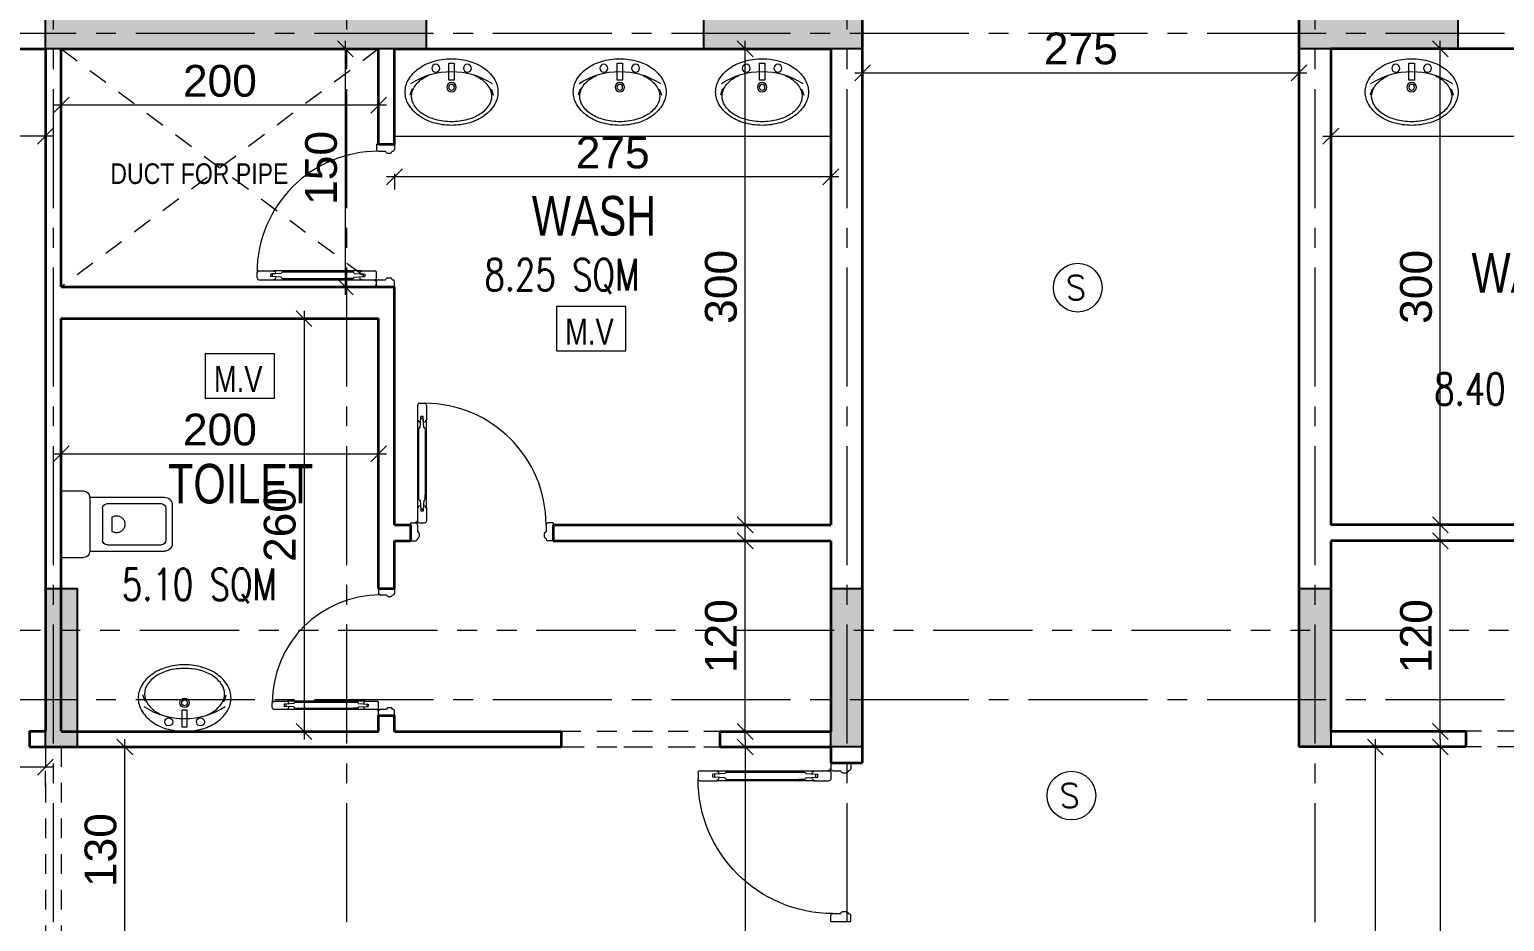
# Model space of a CAD drawing. Header units: millimetres. Extents: x -11627 to -10952, y 10244 to 10588.
# Drawn here: x -11395.24 to -11385.95, y 10455.53 to 10461.15 of the extents above; entities that cross this region are included whole.
import ezdxf

# ---------------------------------------------------------------- set-up
doc = ezdxf.new("R2010")
doc.units = ezdxf.units.MM
doc.header["$PDMODE"] = 35
for name, pattern in [('DOT', [0.25, 0, -0.25]), ('GROUND FLOOR XREF - option 3$0$FATHER FR$0$CENTER2', [1.125, 0.75, -0.125, 0.125, -0.125]), ('HIDDEN2', [0.1875, 0.125, -0.0625]), ('PHANTOM2', [1.25, 0.625, -0.125, 0.125, -0.125, 0.125, -0.125])]:
    doc.linetypes.add(name, pattern=pattern)
doc.layers.get('0').update_dxf_attribs({"lineweight": 5})
doc.layers.get('DEFPOINTS').update_dxf_attribs({"lineweight": 5})
for name, color, linetype, lineweight in [('A-AXIS LINE', 8, 'GROUND FLOOR XREF - option 3$0$FATHER FR$0$CENTER2', 0), ('A-FIXTURES', 8, 'Continuous', 0), ('A-GEN DIMS INTERNAL', 86, 'Continuous', 5), ('A-TEXT', 3, 'Continuous', 13), ('DIM IN', 191, 'Continuous', 5), ('DOORS', 30, 'Continuous', 9), ('FIRE', 2, 'Continuous', 5), ('hidden', 251, 'HIDDEN2', 5), ('S-COL HATCH', 5, 'Continuous', 15), ('SANIT', 241, 'Continuous', 0), ('SECTION', 3, 'PHANTOM2', 5), ('SYMBOLS LEVEL', 233, 'Continuous', 5), ('text1', 32, 'Continuous', 9), ('WALLS', 4, 'Continuous', 35)]:
    doc.layers.add(name, color=color, linetype=linetype, lineweight=lineweight)
for name, color, linetype in [('A-SECTION LINE', 230, 'GROUND FLOOR XREF - option 3$0$FATHER FR$0$CENTER2'), ('CivilDefense', 2, 'Continuous'), ('col1', 6, 'Continuous')]:
    doc.layers.add(name, color=color, linetype=linetype)
doc.styles.add('GROUND FLOOR XREF - option 3$0$STYLE1', font='arial.ttf', dxfattribs={"height": 0.2})
doc.styles.add('ROMANS', font='romans.shx', dxfattribs={"width": 0.85})
doc.styles.add('SIMPLEX', font='romans.shx', dxfattribs={"width": 0.75})
doc.styles.add('TEXTS', font='arial.ttf', dxfattribs={"width": 0.8})
doc.dimstyles.new('DIM 100', dxfattribs={"dimtxt": 0.2, "dimasz": 0.1, "dimexe": 0.15, "dimexo": 0.2, "dimgap": 0.05, "dimtad": 1, "dimdec": 0, "dimlfac": 100, "dimzin": 1, "dimdsep": 46, "dimtxsty": 'GROUND FLOOR XREF - option 3$0$STYLE1', "dimblk": 'OBLIQUE', "dimcen": 0.02, "dimdle": 0.05, "dimclrd": 256, "dimclre": 6, "dimclrt": 3, "dimadec": 1, "dimazin": 0, "dimtfac": 0.9, "dimtdec": 0, "dimtix": 1, "dimtofl": 0, "dimtmove": 2, "dimatfit": 3, "dimldrblk": 'ARCHTICK', "dimfxl": 1, "dimtolj": 1, "dimtzin": 12, "dimlwd": -1, "dimlwe": -1, "dimarcsym": 0})

# ---------------------------------------------------------------- blocks, each defined once
blk = doc.blocks.new('_Oblique')
at = {"color": 0, "linetype": 'ByBlock', "lineweight": -2}
blk.add_line((-0.5, -0.5), (0.5, 0.5), dxfattribs=at)
blk = doc.blocks.new('*D844')
at = {"layer": 'A-GEN DIMS INTERNAL', "transparency": 16777216}
blk.add_line((-11386.3512, 10456.6756), (-11386.3512, 10450.3756), dxfattribs=at)
at = {"layer": 'A-GEN DIMS INTERNAL', "color": 6, "linetype": 'DOT', "transparency": 16777216}
for p, q in [((-11386.1858, 10456.6256), (-11386.5012, 10456.6256)), ((-11386.3538, 10450.4256), (-11386.2012, 10450.4256))]:
    blk.add_line(p, q, dxfattribs=at)
at = {"layer": 'DEFPOINTS', "color": 0, "transparency": 16777216}
for p in [(-11385.9858, 10456.6256), (-11386.5538, 10450.4256), (-11386.3512, 10450.4256)]:
    blk.add_point(p, dxfattribs=at)
at = {"layer": 'A-GEN DIMS INTERNAL', "transparency": 16777216, "xscale": 0.1, "yscale": 0.1, "zscale": 0.1}
for p, rotation in [((-11386.3512, 10456.6256), 90), ((-11386.3512, 10450.4256), 270)]:
    blk.add_blockref('_Oblique', p, dxfattribs=dict(at, rotation=rotation))
at = {"layer": 'A-GEN DIMS INTERNAL', "color": 3, "transparency": 16777216, "insert": (-11386.5033, 10453.5256), "char_height": 0.2, "attachment_point": 5, "rotation": 90, "style": 'GROUND FLOOR XREF - option 3$0$STYLE1'}
blk.add_mtext('\\A1;620', dxfattribs=at)
blk = doc.blocks.new('_ArchTick')
at = {"color": 0, "linetype": 'ByBlock', "const_width": 0.15}
blk.add_lwpolyline([(-0.5, -0.5), (0.5, 0.5)], dxfattribs=at)
blk = doc.blocks.new('*D884')
at = {"layer": 'A-GEN DIMS INTERNAL', "color": 6, "linetype": 'DOT', "transparency": 16777216}
for p, q in [((-11389.9914, 10461.0057), (-11389.9914, 10460.7252)), ((-11387.2414, 10460.85), (-11387.2414, 10460.7252))]:
    blk.add_line(p, q, dxfattribs=at)
at = {"layer": 'A-GEN DIMS INTERNAL', "transparency": 16777216}
blk.add_line((-11390.0414, 10460.8752), (-11387.1914, 10460.8752), dxfattribs=at)
at = {"layer": 'DEFPOINTS', "color": 0, "transparency": 16777216}
for p in [(-11389.9914, 10461.2057), (-11387.2414, 10461.05), (-11387.2414, 10460.8752)]:
    blk.add_point(p, dxfattribs=at)
at = {"layer": 'A-GEN DIMS INTERNAL', "transparency": 16777216, "xscale": 0.1, "yscale": 0.1, "zscale": 0.1, "rotation": 180}
blk.add_blockref('_Oblique', (-11389.9914, 10460.8752), dxfattribs=at)
at = {"layer": 'A-GEN DIMS INTERNAL', "transparency": 16777216, "xscale": 0.1, "yscale": 0.1, "zscale": 0.1}
blk.add_blockref('_Oblique', (-11387.2414, 10460.8752), dxfattribs=at)
at = {"layer": 'A-GEN DIMS INTERNAL', "color": 3, "transparency": 16777216, "insert": (-11388.6164, 10461.0273), "char_height": 0.2, "attachment_point": 5, "style": 'GROUND FLOOR XREF - option 3$0$STYLE1'}
blk.add_mtext('\\A1;275', dxfattribs=at)
blk = doc.blocks.new('*D885')
at = {"layer": 'A-GEN DIMS INTERNAL', "color": 6, "linetype": 'DOT', "transparency": 16777216}
for p, q in [((-11387.0414, 10460.7755), (-11387.0414, 10460.3252)), ((-11384.2414, 10460.4953), (-11384.2414, 10460.3252))]:
    blk.add_line(p, q, dxfattribs=at)
at = {"layer": 'A-GEN DIMS INTERNAL', "transparency": 16777216}
blk.add_line((-11387.0914, 10460.4752), (-11384.1914, 10460.4752), dxfattribs=at)
at = {"layer": 'DEFPOINTS', "color": 0, "transparency": 16777216}
for p in [(-11387.0414, 10460.9755), (-11384.2414, 10460.6953), (-11384.2414, 10460.4752)]:
    blk.add_point(p, dxfattribs=at)
at = {"layer": 'A-GEN DIMS INTERNAL', "transparency": 16777216, "xscale": 0.1, "yscale": 0.1, "zscale": 0.1, "rotation": 180}
blk.add_blockref('_Oblique', (-11387.0414, 10460.4752), dxfattribs=at)
at = {"layer": 'A-GEN DIMS INTERNAL', "transparency": 16777216, "xscale": 0.1, "yscale": 0.1, "zscale": 0.1}
blk.add_blockref('_Oblique', (-11384.2414, 10460.4752), dxfattribs=at)
at = {"layer": 'A-GEN DIMS INTERNAL', "color": 3, "transparency": 16777216, "insert": (-11385.6414, 10460.6273), "char_height": 0.2, "attachment_point": 5, "style": 'GROUND FLOOR XREF - option 3$0$STYLE1'}
blk.add_mtext('\\A1;280', dxfattribs=at)
blk = doc.blocks.new('*D898')
at = {"layer": 'A-GEN DIMS INTERNAL', "transparency": 16777216}
blk.add_line((-11386.3512, 10457.9756), (-11386.3512, 10461.0756), dxfattribs=at)
at = {"layer": 'A-GEN DIMS INTERNAL', "color": 6, "linetype": 'DOT', "transparency": 16777216}
for p, q in [((-11386.3409, 10461.0256), (-11386.5012, 10461.0256)), ((-11386.3409, 10458.0256), (-11386.5012, 10458.0256))]:
    blk.add_line(p, q, dxfattribs=at)
at = {"layer": 'DEFPOINTS', "color": 0, "transparency": 16777216}
for p in [(-11386.3512, 10461.0256), (-11386.1409, 10461.0256), (-11386.1409, 10458.0256)]:
    blk.add_point(p, dxfattribs=at)
at = {"layer": 'A-GEN DIMS INTERNAL', "transparency": 16777216, "xscale": 0.1, "yscale": 0.1, "zscale": 0.1}
for p, rotation in [((-11386.3512, 10461.0256), 90), ((-11386.3512, 10458.0256), 270)]:
    blk.add_blockref('_Oblique', p, dxfattribs=dict(at, rotation=rotation))
at = {"layer": 'A-GEN DIMS INTERNAL', "color": 3, "transparency": 16777216, "insert": (-11386.5034, 10459.5256), "char_height": 0.2, "attachment_point": 5, "rotation": 90, "style": 'GROUND FLOOR XREF - option 3$0$STYLE1'}
blk.add_mtext('\\A1;300', dxfattribs=at)
blk = doc.blocks.new('*D900')
at = {"layer": 'A-GEN DIMS INTERNAL', "transparency": 16777216}
blk.add_line((-11386.3512, 10456.673), (-11386.3512, 10457.9756), dxfattribs=at)
at = {"layer": 'A-GEN DIMS INTERNAL', "color": 6, "linetype": 'DOT', "transparency": 16777216}
for p, q in [((-11386.4033, 10457.9256), (-11386.2012, 10457.9256)), ((-11386.4033, 10456.723), (-11386.2012, 10456.723))]:
    blk.add_line(p, q, dxfattribs=at)
at = {"layer": 'DEFPOINTS', "color": 0, "transparency": 16777216}
for p in [(-11386.6033, 10457.9256), (-11386.3512, 10457.9256), (-11386.6033, 10456.723)]:
    blk.add_point(p, dxfattribs=at)
at = {"layer": 'A-GEN DIMS INTERNAL', "transparency": 16777216, "xscale": 0.1, "yscale": 0.1, "zscale": 0.1}
for p, rotation in [((-11386.3512, 10457.9256), 90), ((-11386.3512, 10456.723), 270)]:
    blk.add_blockref('_Oblique', p, dxfattribs=dict(at, rotation=rotation))
at = {"layer": 'A-GEN DIMS INTERNAL', "color": 3, "transparency": 16777216, "insert": (-11386.5033, 10457.3243), "char_height": 0.2, "attachment_point": 5, "rotation": 90, "style": 'GROUND FLOOR XREF - option 3$0$STYLE1'}
blk.add_mtext('\\A1;120', dxfattribs=at)
blk = doc.blocks.new('*D905')
at = {"layer": 'A-GEN DIMS INTERNAL', "transparency": 16777216}
blk.add_line((-11390.7316, 10456.6756), (-11390.7316, 10450.3756), dxfattribs=at)
at = {"layer": 'A-GEN DIMS INTERNAL', "color": 6, "linetype": 'DOT', "transparency": 16777216}
for p, q in [((-11393.2466, 10456.6256), (-11390.5816, 10456.6256)), ((-11390.8812, 10450.4256), (-11390.5816, 10450.4256))]:
    blk.add_line(p, q, dxfattribs=at)
at = {"layer": 'DEFPOINTS', "color": 0, "transparency": 16777216}
for p in [(-11393.4466, 10456.6256), (-11391.0812, 10450.4256), (-11390.7316, 10450.4256)]:
    blk.add_point(p, dxfattribs=at)
at = {"layer": 'A-GEN DIMS INTERNAL', "transparency": 16777216, "xscale": 0.1, "yscale": 0.1, "zscale": 0.1}
for p, rotation in [((-11390.7316, 10456.6256), 90), ((-11390.7316, 10450.4256), 270)]:
    blk.add_blockref('_Oblique', p, dxfattribs=dict(at, rotation=rotation))
at = {"layer": 'A-GEN DIMS INTERNAL', "color": 3, "transparency": 16777216, "insert": (-11390.8837, 10453.5256), "char_height": 0.2, "attachment_point": 5, "rotation": 90, "style": 'GROUND FLOOR XREF - option 3$0$STYLE1'}
blk.add_mtext('\\A1;620', dxfattribs=at)
blk = doc.blocks.new('*D933')
at = {"layer": 'A-GEN DIMS INTERNAL', "color": 6, "linetype": 'DOT', "transparency": 16777216}
for p, q in [((-11390.1914, 10460.5195), (-11390.1914, 10460.0691)), ((-11392.9414, 10460.2393), (-11392.9414, 10460.0691))]:
    blk.add_line(p, q, dxfattribs=at)
at = {"layer": 'A-GEN DIMS INTERNAL', "transparency": 16777216}
blk.add_line((-11390.1414, 10460.2191), (-11392.9914, 10460.2191), dxfattribs=at)
at = {"layer": 'DEFPOINTS', "color": 0, "transparency": 16777216}
for p in [(-11390.1914, 10460.7195), (-11392.9414, 10460.4393), (-11392.9414, 10460.2191)]:
    blk.add_point(p, dxfattribs=at)
at = {"layer": 'A-GEN DIMS INTERNAL', "transparency": 16777216, "xscale": 0.1, "yscale": 0.1, "zscale": 0.1, "rotation": 180}
blk.add_blockref('_Oblique', (-11392.9414, 10460.2191), dxfattribs=at)
at = {"layer": 'A-GEN DIMS INTERNAL', "transparency": 16777216, "xscale": 0.1, "yscale": 0.1, "zscale": 0.1}
blk.add_blockref('_Oblique', (-11390.1914, 10460.2191), dxfattribs=at)
at = {"layer": 'A-GEN DIMS INTERNAL', "color": 3, "transparency": 16777216, "insert": (-11391.5664, 10460.3712), "char_height": 0.2, "attachment_point": 5, "style": 'GROUND FLOOR XREF - option 3$0$STYLE1'}
blk.add_mtext('\\A1;275', dxfattribs=at)
blk = doc.blocks.new('*D940')
at = {"layer": 'A-GEN DIMS INTERNAL', "color": 6, "linetype": 'DOT', "transparency": 16777216}
for p, q in [((-11395.0414, 10461.0216), (-11395.0414, 10460.5212)), ((-11393.0414, 10461.0216), (-11393.0414, 10460.5212))]:
    blk.add_line(p, q, dxfattribs=at)
at = {"layer": 'A-GEN DIMS INTERNAL', "transparency": 16777216}
blk.add_line((-11392.9914, 10460.6712), (-11395.0914, 10460.6712), dxfattribs=at)
at = {"layer": 'DEFPOINTS', "color": 0, "transparency": 16777216}
for p in [(-11395.0414, 10461.2216), (-11393.0414, 10461.2216), (-11395.0414, 10460.6712)]:
    blk.add_point(p, dxfattribs=at)
at = {"layer": 'A-GEN DIMS INTERNAL', "transparency": 16777216, "xscale": 0.1, "yscale": 0.1, "zscale": 0.1, "rotation": 180}
blk.add_blockref('_Oblique', (-11395.0414, 10460.6712), dxfattribs=at)
at = {"layer": 'A-GEN DIMS INTERNAL', "transparency": 16777216, "xscale": 0.1, "yscale": 0.1, "zscale": 0.1}
blk.add_blockref('_Oblique', (-11393.0414, 10460.6712), dxfattribs=at)
at = {"layer": 'A-GEN DIMS INTERNAL', "color": 3, "transparency": 16777216, "insert": (-11394.0414, 10460.8233), "char_height": 0.2, "attachment_point": 5, "style": 'GROUND FLOOR XREF - option 3$0$STYLE1'}
blk.add_mtext('\\A1;200', dxfattribs=at)
blk = doc.blocks.new('*D941')
at = {"layer": 'A-GEN DIMS INTERNAL', "transparency": 16777216}
blk.add_line((-11393.2511, 10459.4756), (-11393.2511, 10461.0756), dxfattribs=at)
at = {"layer": 'A-GEN DIMS INTERNAL', "color": 6, "linetype": 'DOT', "transparency": 16777216}
for p, q in [((-11393.2414, 10461.0256), (-11393.4011, 10461.0256)), ((-11393.2414, 10459.5256), (-11393.4011, 10459.5256))]:
    blk.add_line(p, q, dxfattribs=at)
at = {"layer": 'DEFPOINTS', "color": 0, "transparency": 16777216}
for p in [(-11393.2511, 10461.0256), (-11393.0414, 10461.0256), (-11393.0414, 10459.5256)]:
    blk.add_point(p, dxfattribs=at)
at = {"layer": 'A-GEN DIMS INTERNAL', "transparency": 16777216, "xscale": 0.1, "yscale": 0.1, "zscale": 0.1}
for p, rotation in [((-11393.2511, 10461.0256), 90), ((-11393.2511, 10459.5256), 270)]:
    blk.add_blockref('_Oblique', p, dxfattribs=dict(at, rotation=rotation))
at = {"layer": 'A-GEN DIMS INTERNAL', "color": 3, "transparency": 16777216, "insert": (-11393.4032, 10460.2756), "char_height": 0.2, "attachment_point": 5, "rotation": 90, "style": 'GROUND FLOOR XREF - option 3$0$STYLE1'}
blk.add_mtext('\\A1;150', dxfattribs=at)
blk = doc.blocks.new('*D942')
at = {"layer": 'A-GEN DIMS INTERNAL', "transparency": 16777216}
blk.add_line((-11393.5114, 10459.3756), (-11393.5114, 10456.6736), dxfattribs=at)
at = {"layer": 'A-GEN DIMS INTERNAL', "color": 6, "linetype": 'DOT', "transparency": 16777216}
for p, q in [((-11393.2414, 10459.3256), (-11393.6614, 10459.3256)), ((-11393.2414, 10456.7236), (-11393.6614, 10456.7236))]:
    blk.add_line(p, q, dxfattribs=at)
at = {"layer": 'DEFPOINTS', "color": 0, "transparency": 16777216}
for p in [(-11393.0414, 10459.3256), (-11393.5114, 10456.7236), (-11393.0414, 10456.7236)]:
    blk.add_point(p, dxfattribs=at)
at = {"layer": 'A-GEN DIMS INTERNAL', "transparency": 16777216, "xscale": 0.1, "yscale": 0.1, "zscale": 0.1}
for p, rotation in [((-11393.5114, 10459.3256), 90), ((-11393.5114, 10456.7236), 270)]:
    blk.add_blockref('_Oblique', p, dxfattribs=dict(at, rotation=rotation))
at = {"layer": 'A-GEN DIMS INTERNAL', "color": 3, "transparency": 16777216, "insert": (-11393.6635, 10458.0246), "char_height": 0.2, "attachment_point": 5, "rotation": 90, "style": 'GROUND FLOOR XREF - option 3$0$STYLE1'}
blk.add_mtext('\\A1;260', dxfattribs=at)
blk = doc.blocks.new('*D943')
at = {"layer": 'A-GEN DIMS INTERNAL', "color": 6, "linetype": 'DOT', "transparency": 16777216}
for p, q in [((-11395.0415, 10458.9164), (-11395.0415, 10458.3234)), ((-11393.0415, 10458.9164), (-11393.0415, 10458.3234))]:
    blk.add_line(p, q, dxfattribs=at)
at = {"layer": 'A-GEN DIMS INTERNAL', "transparency": 16777216}
blk.add_line((-11395.0915, 10458.4734), (-11392.9915, 10458.4734), dxfattribs=at)
at = {"layer": 'DEFPOINTS', "color": 0, "transparency": 16777216}
for p in [(-11395.0415, 10459.1164), (-11393.0415, 10459.1164), (-11393.0415, 10458.4734)]:
    blk.add_point(p, dxfattribs=at)
at = {"layer": 'A-GEN DIMS INTERNAL', "transparency": 16777216, "xscale": 0.1, "yscale": 0.1, "zscale": 0.1, "rotation": 180}
blk.add_blockref('_Oblique', (-11395.0415, 10458.4734), dxfattribs=at)
at = {"layer": 'A-GEN DIMS INTERNAL', "transparency": 16777216, "xscale": 0.1, "yscale": 0.1, "zscale": 0.1}
blk.add_blockref('_Oblique', (-11393.0415, 10458.4734), dxfattribs=at)
at = {"layer": 'A-GEN DIMS INTERNAL', "color": 3, "transparency": 16777216, "insert": (-11394.0415, 10458.6255), "char_height": 0.2, "attachment_point": 5, "style": 'GROUND FLOOR XREF - option 3$0$STYLE1'}
blk.add_mtext('\\A1;200', dxfattribs=at)
blk = doc.blocks.new('A$C29A4714D')
at = {"layer": 'SYMBOLS LEVEL'}
for p, q in [((-0.21, 0), (-0.21, -0.14)), ((-0.21, 0), (0.21, 0)), ((0.21, 0), (0.21, -0.14)), ((-0.17, -0.18), (0.17, -0.18)), ((-0.17, -0.18), (-0.17, -0.65)), ((0.17, -0.18), (0.17, -0.65)), ((-0.1, -0.26), (0.1, -0.26)), ((-0.13, -0.29), (-0.13, -0.63)), ((-0.0439, -0.3185), (0.0439, -0.3185)), ((0.13, -0.29), (0.13, -0.63)), ((-0.12, -0.7), (0.12, -0.7)), ((-0.1, -0.66), (0.1, -0.66))]:
    blk.add_line(p, q, dxfattribs=at)
blk.add_lwpolyline([(-0.0439, -0.3185, 0.054167), (-0.0494, -0.3285, 0.099427), (-0.0535, -0.3488, 0.099427), (-0.0494, -0.369, 0.098874), (-0.0378, -0.3862, 0.098102), (-0.0205, -0.3977, 0.097563), (0, -0.4017, 0.097563), (0.0205, -0.3977, 0.098102), (0.0378, -0.3862, 0.098874), (0.0494, -0.369, 0.099427), (0.0535, -0.3488, 0.099427), (0.0494, -0.3285, 0.054167), (0.0439, -0.3185, 0.098102)], format="xyb", dxfattribs=at)
for centre, radius, start, end in [((-0.17, -0.14), 0.04, 180, 270), ((0.17, -0.14), 0.04, 270, 0), ((-0.1, -0.29), 0.03, 90, 180), ((0.1, -0.29), 0.03, 0, 90), ((-0.12, -0.65), 0.05, 180, 270), ((-0.1, -0.63), 0.03, 180, 270), ((0.1, -0.63), 0.03, 270, 0), ((0.12, -0.65), 0.05, 270, 0)]:
    blk.add_arc(centre, radius, start, end, dxfattribs=at)
blk = doc.blocks.new('A$C1227080D')
at = {"layer": 'SYMBOLS LEVEL'}
blk.add_lwpolyline([(0.2925, 0.21, 0.131574), (0.272, 0.2865, 0.10661), (0.2068, 0.3585, 0.083598), (0.1157, 0.4032, 0.07239), (0, 0.42, 0.07239), (-0.1157, 0.4032, 0.083598), (-0.2068, 0.3585, 0.10661), (-0.272, 0.2865, 0.131574), (-0.2925, 0.21, 0.131574), (-0.272, 0.1335, 0.10661), (-0.2068, 0.0615, 0.083598), (-0.1157, 0.0168, 0.07239), (0, 0, 0.07239), (0.1157, 0.0168, 0.083598), (0.2068, 0.0615, 0.10661), (0.272, 0.1335, 0.131574)], format="xyb", close=True, dxfattribs=at)
for points in [[(0.1391, 0.1014, 0.040392), (0.1783, 0.1222, 0.107175), (0.2351, 0.1787, 0.144796), (0.2521, 0.2361, 0.144796), (0.2351, 0.2935, 0.107175), (0.1783, 0.35, 0.077612), (0.1006, 0.384, 0.064769), (0, 0.3971, 0.064769), (-0.1006, 0.384, 0.077612), (-0.1783, 0.35, 0.107175), (-0.2351, 0.2935, 0.144796), (-0.2521, 0.2361, 0.144796), (-0.2351, 0.1787, 0.107175), (-0.1783, 0.1222, 0.040392), (-0.1391, 0.1014, 0.064769)], [(-0.2565, 0.1567, 0.147437), (0, 0.0807, 0.147437), (0.2565, 0.1567)]]:
    blk.add_lwpolyline(points, format="xyb", dxfattribs=at)
for points in [[(-0.241, 0.1891), (-0.2508, 0.1945), (-0.2625, 0.2296)], [(0.241, 0.1891), (0.2508, 0.1945), (0.2625, 0.2296)]]:
    blk.add_lwpolyline(points, dxfattribs=at)
blk.add_lwpolyline([(-0.0171, 0.1345), (-0.0171, 0.0278), (0.0171, 0.0278), (0.0171, 0.1345)], close=True, dxfattribs=at)
for centre, radius in [((0, 0.18), 0.0297), ((0, 0.18), 0.018), ((-0.1, 0.06), 0.0251), ((0.1, 0.06), 0.0251)]:
    blk.add_circle(centre, radius, dxfattribs=at)
blk = doc.blocks.new('*D946')
at = {"layer": 'A-GEN DIMS INTERNAL', "color": 6, "linetype": 'DOT', "transparency": 16777216}
for p, q in [((-11396.3414, 10456.4561), (-11396.3414, 10456.6487)), ((-11395.1414, 10456.3756), (-11395.1414, 10456.6487))]:
    blk.add_line(p, q, dxfattribs=at)
at = {"layer": 'A-GEN DIMS INTERNAL', "transparency": 16777216}
for p, q in [((-11396.3914, 10456.4987), (-11396.0026, 10456.4987)), ((-11395.0914, 10456.4987), (-11395.4802, 10456.4987))]:
    blk.add_line(p, q, dxfattribs=at)
at = {"layer": 'DEFPOINTS', "color": 0, "transparency": 16777216}
for p in [(-11395.1414, 10456.4987), (-11396.3414, 10456.2561), (-11395.1414, 10456.1756)]:
    blk.add_point(p, dxfattribs=at)
at = {"layer": 'A-GEN DIMS INTERNAL', "transparency": 16777216, "xscale": 0.1, "yscale": 0.1, "zscale": 0.1, "rotation": 180}
blk.add_blockref('_Oblique', (-11396.3414, 10456.4987), dxfattribs=at)
at = {"layer": 'A-GEN DIMS INTERNAL', "transparency": 16777216, "xscale": 0.1, "yscale": 0.1, "zscale": 0.1}
blk.add_blockref('_Oblique', (-11395.1414, 10456.4987), dxfattribs=at)
at = {"layer": 'A-GEN DIMS INTERNAL', "color": 3, "transparency": 16777216, "insert": (-11395.7414, 10456.5987), "char_height": 0.2, "attachment_point": 5, "style": 'GROUND FLOOR XREF - option 3$0$STYLE1'}
blk.add_mtext('\\A1;120', dxfattribs=at)
blk = doc.blocks.new('*D947')
at = {"layer": 'A-GEN DIMS INTERNAL', "transparency": 16777216}
blk.add_line((-11390.7316, 10457.9756), (-11390.7316, 10461.0756), dxfattribs=at)
at = {"layer": 'A-GEN DIMS INTERNAL', "color": 6, "linetype": 'DOT', "transparency": 16777216}
for p, q in [((-11390.742, 10461.0256), (-11390.5816, 10461.0256)), ((-11390.742, 10458.0256), (-11390.5816, 10458.0256))]:
    blk.add_line(p, q, dxfattribs=at)
at = {"layer": 'DEFPOINTS', "color": 0, "transparency": 16777216}
for p in [(-11390.942, 10461.0256), (-11390.7316, 10461.0256), (-11390.942, 10458.0256)]:
    blk.add_point(p, dxfattribs=at)
at = {"layer": 'A-GEN DIMS INTERNAL', "transparency": 16777216, "xscale": 0.1, "yscale": 0.1, "zscale": 0.1}
for p, rotation in [((-11390.7316, 10461.0256), 90), ((-11390.7316, 10458.0256), 270)]:
    blk.add_blockref('_Oblique', p, dxfattribs=dict(at, rotation=rotation))
at = {"layer": 'A-GEN DIMS INTERNAL', "color": 3, "transparency": 16777216, "insert": (-11390.8838, 10459.5256), "char_height": 0.2, "attachment_point": 5, "rotation": 90, "style": 'GROUND FLOOR XREF - option 3$0$STYLE1'}
blk.add_mtext('\\A1;300', dxfattribs=at)
blk = doc.blocks.new('D-P-10-80')
at = {"color": 0}
for p, q in [((0.04, 0.76), (0.04, 0.6753)), ((0.05, 0.77), (0.08, 0.77)), ((0.09, 0.76), (0.09, 0.6753)), ((0.043, 0.6753), (0.04, 0.6753)), ((0.04, 0.6753), (0.04, 0.1853)), ((0.0542, 0.6339), (0.0577, 0.6853)), ((0.0559, 0.6657), (0.0578, 0.6953)), ((0.0723, 0.6853), (0.0577, 0.6853)), ((0.0722, 0.6953), (0.0578, 0.6953)), ((0.0741, 0.6657), (0.0722, 0.6953)), ((0.0758, 0.6339), (0.0723, 0.6853)), ((0.087, 0.6753), (0.09, 0.6753)), ((0.09, 0.1853), (0.09, 0.6753)), ((0.0462, 0.6273), (0.0462, 0.2333)), ((0.0477, 0.6273), (0.0462, 0.6273)), ((0.0823, 0.6273), (0.0837, 0.6273)), ((0.0837, 0.6273), (0.0837, 0.2333)), ((0.0462, 0.2333), (0.0462, 0.2594)), ((0.0477, 0.2333), (0.0462, 0.2333)), ((0.0542, 0.2267), (0.0577, 0.1753)), ((0.0758, 0.2267), (0.0723, 0.1753)), ((0.0823, 0.2333), (0.0837, 0.2333)), ((0.0837, 0.2333), (0.0837, 0.2594)), ((0.043, 0.1853), (0.04, 0.1853)), ((0.04, 0.1853), (0.04, 0.11)), ((0.0559, 0.1949), (0.0578, 0.1653)), ((0.0723, 0.1753), (0.0577, 0.1753)), ((0.0722, 0.1653), (0.0578, 0.1653)), ((0.0741, 0.1949), (0.0722, 0.1653)), ((0.087, 0.1853), (0.09, 0.1853)), ((0.09, 0.1853), (0.09, 0.11)), ((0, 0.1), (0.03, 0.1)), ((0, 0.1), (0, 0)), ((0.0275, 0.1015), (0.0275, 0.101)), ((0.0285, 0.1025), (0.0365, 0.1025)), ((0.0285, 0.1), (0.0375, 0.1)), ((0.0332, 0.1025), (0.0355, 0.1025)), ((0.0365, 0.1025), (0.0348, 0.1025)), ((0.0375, 0.1115), (0.0375, 0.1035)), ((0.0375, 0.1045), (0.0375, 0.1035)), ((0.0418, 0.1025), (0.0375, 0.1025)), ((0.0375, 0.1025), (0.0375, 0.0981)), ((0.0385, 0.1125), (0.039, 0.1125)), ((0.04, 0.1115), (0.04, 0.1025)), ((0.04, 0.09), (0.04, 0.05)), ((0.05, 0.1), (0.08, 0.1)), ((0.76, 0.09), (0.76, 0.05)), ((0.8, 0.1), (0.77, 0.1)), ((0.8, 0.1), (0.8, 0)), ((0, 0), (0.03, 0)), ((0.04, 0.05), (0.04, 0.05)), ((0.04, 0.013), (0.04, 0.01)), ((0.05, 0.04), (0.05, 0.023)), ((0.75, 0.04), (0.75, 0.023)), ((0.76, 0.05), (0.76, 0.05)), ((0.76, 0.013), (0.76, 0.01)), ((0.8, 0), (0.77, 0))]:
    blk.add_line(p, q, dxfattribs=at)
for radius in [0.00367, 0.00201]:
    blk.add_circle((0.0375, 0.1025), radius, dxfattribs=at)
for centre, radius, start, end in [((0.05, 0.76), 0.01, 90, 180), ((0.08, 0.76), 0.01, 0, 90), ((0.08, 0.09), 0.68, 0, 90), ((0.053, 0.6753), 0.01, 180, 286.63777), ((0.077, 0.6753), 0.01, 253.36223, 0), ((0.0542, 0.6273), 0.00659, 89.38142, 180.00035), ((0.0757, 0.6273), 0.00659, 359.9999, 90.61858), ((0.0542, 0.2333), 0.00659, 179.99965, 270.61858), ((0.0757, 0.2333), 0.00659, 269.38142, 0.0001), ((0.053, 0.1853), 0.01, 73.36223, 180), ((0.077, 0.1853), 0.01, 0, 106.63777), ((0.0285, 0.1015), 0.001, 90, 180), ((0.0285, 0.101), 0.001, 180, 270), ((0.03, 0.09), 0.01, 0, 90), ((0.0365, 0.1035), 0.001, 270, 0), ((0.0385, 0.1115), 0.001, 90, 180), ((0.0375, 0.1025), 0.0025, 270, 0), ((0.039, 0.1115), 0.001, 0, 90), ((0.05, 0.11), 0.01, 180, 270), ((0.08, 0.11), 0.01, 270, 0), ((0.77, 0.09), 0.01, 90, 180), ((0.03, 0.01), 0.01, 270, 0), ((0.04, 0.04), 0.01, 0, 90), ((0.04, 0.023), 0.01, 270, 0), ((0.76, 0.04), 0.01, 90, 180), ((0.76, 0.023), 0.01, 180, 270), ((0.77, 0.01), 0.01, 180, 270)]:
    blk.add_arc(centre, radius, start, end, dxfattribs=at)
blk = doc.blocks.new('*D948')
at = {"layer": 'A-GEN DIMS INTERNAL', "transparency": 16777216}
blk.add_line((-11394.6407, 10455.2756), (-11394.6407, 10456.6756), dxfattribs=at)
at = {"layer": 'A-GEN DIMS INTERNAL', "color": 6, "linetype": 'DOT', "transparency": 16777216}
for p, q in [((-11394.616, 10456.6256), (-11394.4907, 10456.6256)), ((-11394.616, 10455.3256), (-11394.4907, 10455.3256))]:
    blk.add_line(p, q, dxfattribs=at)
at = {"layer": 'DEFPOINTS', "color": 0, "transparency": 16777216}
for p in [(-11394.816, 10456.6256), (-11394.6407, 10456.6256), (-11394.816, 10455.3256)]:
    blk.add_point(p, dxfattribs=at)
at = {"layer": 'A-GEN DIMS INTERNAL', "transparency": 16777216, "xscale": 0.1, "yscale": 0.1, "zscale": 0.1}
for p, rotation in [((-11394.6407, 10456.6256), 90), ((-11394.6407, 10455.3256), 270)]:
    blk.add_blockref('_Oblique', p, dxfattribs=dict(at, rotation=rotation))
at = {"layer": 'A-GEN DIMS INTERNAL', "color": 3, "transparency": 16777216, "insert": (-11394.7929, 10455.9756), "char_height": 0.2, "attachment_point": 5, "rotation": 90, "style": 'GROUND FLOOR XREF - option 3$0$STYLE1'}
blk.add_mtext('\\A1;130', dxfattribs=at)
blk = doc.blocks.new('*D949')
at = {"layer": 'A-GEN DIMS INTERNAL', "transparency": 16777216}
blk.add_line((-11390.7316, 10456.673), (-11390.7316, 10457.9756), dxfattribs=at)
at = {"layer": 'A-GEN DIMS INTERNAL', "color": 6, "linetype": 'DOT', "transparency": 16777216}
for p, q in [((-11390.6796, 10457.9256), (-11390.8816, 10457.9256)), ((-11390.6796, 10456.723), (-11390.8816, 10456.723))]:
    blk.add_line(p, q, dxfattribs=at)
at = {"layer": 'DEFPOINTS', "color": 0, "transparency": 16777216}
for p in [(-11390.7316, 10457.9256), (-11390.4796, 10457.9256), (-11390.4796, 10456.723)]:
    blk.add_point(p, dxfattribs=at)
at = {"layer": 'A-GEN DIMS INTERNAL', "transparency": 16777216, "xscale": 0.1, "yscale": 0.1, "zscale": 0.1}
for p, rotation in [((-11390.7316, 10457.9256), 90), ((-11390.7316, 10456.723), 270)]:
    blk.add_blockref('_Oblique', p, dxfattribs=dict(at, rotation=rotation))
at = {"layer": 'A-GEN DIMS INTERNAL', "color": 3, "transparency": 16777216, "insert": (-11390.8837, 10457.3243), "char_height": 0.2, "attachment_point": 5, "rotation": 90, "style": 'GROUND FLOOR XREF - option 3$0$STYLE1'}
blk.add_mtext('\\A1;120', dxfattribs=at)
blk = doc.blocks.new('*D950')
at = {"layer": 'A-GEN DIMS INTERNAL', "color": 6, "linetype": 'DOT', "transparency": 16777216}
for p, q in [((-11399.1414, 10460.8256), (-11399.1414, 10460.3252)), ((-11395.1414, 10460.8256), (-11395.1414, 10460.3252))]:
    blk.add_line(p, q, dxfattribs=at)
at = {"layer": 'A-GEN DIMS INTERNAL', "transparency": 16777216}
blk.add_line((-11395.0914, 10460.4752), (-11399.1914, 10460.4752), dxfattribs=at)
at = {"layer": 'DEFPOINTS', "color": 0, "transparency": 16777216}
for p in [(-11399.1414, 10461.0256), (-11395.1414, 10461.0256), (-11399.1414, 10460.4752)]:
    blk.add_point(p, dxfattribs=at)
at = {"layer": 'A-GEN DIMS INTERNAL', "transparency": 16777216, "xscale": 0.1, "yscale": 0.1, "zscale": 0.1, "rotation": 180}
blk.add_blockref('_Oblique', (-11399.1414, 10460.4752), dxfattribs=at)
at = {"layer": 'A-GEN DIMS INTERNAL', "transparency": 16777216, "xscale": 0.1, "yscale": 0.1, "zscale": 0.1}
blk.add_blockref('_Oblique', (-11395.1414, 10460.4752), dxfattribs=at)
at = {"layer": 'A-GEN DIMS INTERNAL', "color": 3, "transparency": 16777216, "insert": (-11397.1414, 10460.6273), "char_height": 0.2, "attachment_point": 5, "style": 'GROUND FLOOR XREF - option 3$0$STYLE1'}
blk.add_mtext('\\A1;400', dxfattribs=at)
blk = doc.blocks.new('*D962')
at = {"layer": 'A-GEN DIMS INTERNAL', "transparency": 16777216}
blk.add_line((-11386.7605, 10452.7721), (-11386.7605, 10456.6756), dxfattribs=at)
at = {"layer": 'A-GEN DIMS INTERNAL', "color": 6, "linetype": 'DOT', "transparency": 16777216}
for p, q in [((-11386.8414, 10456.6256), (-11386.6105, 10456.6256)), ((-11386.8414, 10452.8221), (-11386.6105, 10452.8221))]:
    blk.add_line(p, q, dxfattribs=at)
at = {"layer": 'DEFPOINTS', "color": 0, "transparency": 16777216}
for p in [(-11387.0414, 10456.6256), (-11386.7605, 10456.6256), (-11387.0414, 10452.8221)]:
    blk.add_point(p, dxfattribs=at)
at = {"layer": 'A-GEN DIMS INTERNAL', "transparency": 16777216, "xscale": 0.1, "yscale": 0.1, "zscale": 0.1}
for p, rotation in [((-11386.7605, 10456.6256), 90), ((-11386.7605, 10452.8221), 270)]:
    blk.add_blockref('_Oblique', p, dxfattribs=dict(at, rotation=rotation))
at = {"layer": 'A-GEN DIMS INTERNAL', "color": 3, "transparency": 16777216, "insert": (-11386.9127, 10454.7238), "char_height": 0.2, "attachment_point": 5, "rotation": 90, "style": 'GROUND FLOOR XREF - option 3$0$STYLE1'}
blk.add_mtext('\\A1;380', dxfattribs=at)
blk = doc.blocks.new('1220')
at = {"layer": 'SECTION'}
blk.add_line((-11271.9711, 10187.112), (-11247.2378, 10187.112), dxfattribs=at)
blk = doc.blocks.new('TGTGTGTGTGTGTG')
at = {"layer": 'A-AXIS LINE'}
for p, q in [((-11392.0385, 10474.272), (-11392.0385, 10449.6118)), ((-11390.1885, 10474.272), (-11390.1885, 10449.6118)), ((-11387.0367, 10474.272), (-11387.0367, 10449.6118)), ((-11384.0867, 10474.272), (-11384.0867, 10449.6118)), ((-11398.2667, 10461.1256), (-11373.8915, 10461.1256)), ((-11398.2667, 10456.9256), (-11373.8915, 10456.9256))]:
    blk.add_line(p, q, dxfattribs=at)
blk = doc.blocks.new('gcol')
at = {"layer": 'S-COL HATCH', "linetype": 'Continuous'}
h = blk.add_hatch(color=256, dxfattribs=at)
h.dxf.hatch_style = 1
h.paths.add_polyline_path([(46.8393, 10.8), (46.8393, 11), (49.2393, 11), (49.2393, 10.8)])
h = blk.add_hatch(color=256, dxfattribs=at)
h.dxf.hatch_style = 1
h.paths.add_polyline_path([(50.9893, 10.8), (50.9893, 11), (51.9893, 11), (51.9893, 10.8)])
h = blk.add_hatch(color=256, dxfattribs=at)
h.dxf.hatch_style = 1
h.paths.add_polyline_path([(54.7393, 10.8), (54.7393, 11), (55.7393, 11), (55.7393, 10.8)])
h = blk.add_hatch(color=256, dxfattribs=at)
h.dxf.hatch_style = 1
h.paths.add_polyline_path([(47.0393, 6.4), (46.8393, 6.4), (46.8393, 7.4), (47.0393, 7.4)])
h = blk.add_hatch(color=256, dxfattribs=at)
h.dxf.hatch_style = 1
h.paths.add_polyline_path([(51.9893, 6.4), (51.7893, 6.4), (51.7893, 7.4), (51.9893, 7.4)])
h = blk.add_hatch(color=256, dxfattribs=at)
h.dxf.hatch_style = 1
h.paths.add_polyline_path([(54.9393, 6.4), (54.7393, 6.4), (54.7393, 7.4), (54.9393, 7.4)])
at = {"layer": 'col1'}
for points in [[(46.8393, 10.8), (46.8393, 11), (49.2393, 11), (49.2393, 10.8)], [(50.9893, 10.8), (50.9893, 11), (51.9893, 11), (51.9893, 10.8)], [(54.7393, 10.8), (54.7393, 11), (55.7393, 11), (55.7393, 10.8)], [(47.0393, 6.4), (46.8393, 6.4), (46.8393, 7.4), (47.0393, 7.4)], [(51.9893, 6.4), (51.7893, 6.4), (51.7893, 7.4), (51.9893, 7.4)], [(54.9393, 6.4), (54.7393, 6.4), (54.7393, 7.4), (54.9393, 7.4)]]:
    blk.add_lwpolyline(points, close=True, dxfattribs=at)

msp = doc.modelspace()

# ---------------------------------------------------------------- linework, layer by layer
at = {"layer": 'A-FIXTURES'}
for p, q in [((-11392.9414, 10460.4756), (-11390.1914, 10460.4756)), ((-11387.0414, 10460.4756), (-11384.2414, 10460.4756))]:
    msp.add_line(p, q, dxfattribs=at)
at = {"layer": 'A-TEXT'}
for points in [[(-11391.4843, 10459.4024), (-11391.9215, 10459.4024), (-11391.9215, 10459.1235), (-11391.4843, 10459.1235)], [(-11393.6976, 10459.1042), (-11394.1348, 10459.1042), (-11394.1348, 10458.8253), (-11393.6976, 10458.8253)]]:
    msp.add_lwpolyline(points, close=True, dxfattribs=at)
at = {"layer": 'FIRE'}
for centre in [(-11388.636, 10459.5207), (-11388.676, 10456.3192)]:
    msp.add_circle(centre, 0.1535, dxfattribs=at)
at = {"layer": 'hidden'}
for p, q in [((-11393.0414, 10461.0256), (-11395.0414, 10459.5256)), ((-11395.0414, 10461.0256), (-11393.0414, 10459.5256)), ((-11391.8914, 10456.7256), (-11390.8914, 10456.7256)), ((-11385.1914, 10456.7256), (-11386.1914, 10456.7256)), ((-11395.1414, 10456.6256), (-11395.1414, 10455.3256)), ((-11395.0414, 10456.6256), (-11395.0414, 10455.3256)), ((-11391.8914, 10456.6256), (-11390.8914, 10456.6256)), ((-11385.1914, 10456.6256), (-11386.1914, 10456.6256))]:
    msp.add_line(p, q, dxfattribs=at)
at = {"layer": 'WALLS'}
for p, q in [((-11389.9914, 10456.5256), (-11389.9914, 10461.2256)), ((-11387.2414, 10456.6256), (-11387.2414, 10461.2256)), ((-11399.1414, 10461.0256), (-11395.1414, 10461.0256)), ((-11395.1414, 10461.0256), (-11395.1414, 10456.7256)), ((-11395.0414, 10459.5256), (-11395.0414, 10461.0256)), ((-11395.0414, 10461.0256), (-11393.0414, 10461.0256)), ((-11393.0414, 10460.4256), (-11393.0414, 10461.0256)), ((-11392.9414, 10460.4256), (-11392.9414, 10461.0256)), ((-11392.9414, 10461.0256), (-11390.1914, 10461.0256)), ((-11390.1914, 10461.0256), (-11390.1914, 10458.0256)), ((-11387.0414, 10461.0256), (-11387.0414, 10458.0256)), ((-11384.2414, 10461.0256), (-11387.0414, 10461.0256)), ((-11393.0414, 10460.4256), (-11392.9414, 10460.4256)), ((-11395.0414, 10459.5256), (-11392.9414, 10459.5256)), ((-11392.9414, 10458.0256), (-11392.9414, 10459.5256)), ((-11395.0414, 10456.7256), (-11395.0414, 10459.3256)), ((-11395.0414, 10459.3256), (-11393.0414, 10459.3256)), ((-11393.0414, 10457.6236), (-11393.0414, 10459.3256)), ((-11392.9414, 10458.0256), (-11392.8414, 10458.0256)), ((-11392.8414, 10458.0256), (-11392.8414, 10457.9256)), ((-11391.9414, 10458.0256), (-11390.1914, 10458.0256)), ((-11391.9414, 10458.0256), (-11391.9414, 10457.9256)), ((-11385.2414, 10458.0256), (-11387.0414, 10458.0256)), ((-11392.9414, 10457.6236), (-11392.9414, 10457.9256)), ((-11392.9414, 10457.9256), (-11392.8414, 10457.9256)), ((-11391.9414, 10457.9256), (-11390.1914, 10457.9256)), ((-11390.1914, 10457.9256), (-11390.1914, 10456.7226)), ((-11387.0414, 10457.9256), (-11387.0414, 10456.7226)), ((-11385.2414, 10457.9256), (-11387.0414, 10457.9256)), ((-11393.0414, 10457.6236), (-11392.9414, 10457.6236)), ((-11393.0414, 10456.7236), (-11393.0414, 10456.8236)), ((-11393.0414, 10456.8236), (-11392.9414, 10456.8236)), ((-11392.9414, 10456.7235), (-11392.9414, 10456.8236)), ((-11395.2414, 10456.7246), (-11395.2414, 10456.6256)), ((-11395.2414, 10456.7243), (-11395.1414, 10456.7243)), ((-11395.0414, 10456.7242), (-11393.0414, 10456.7236)), ((-11392.9414, 10456.7235), (-11391.8914, 10456.7232)), ((-11391.8914, 10456.7231), (-11391.8914, 10456.6256)), ((-11390.8914, 10456.7231), (-11390.8914, 10456.6256)), ((-11390.8914, 10456.7229), (-11390.1914, 10456.7226)), ((-11386.1914, 10456.7229), (-11387.0414, 10456.7226)), ((-11386.1914, 10456.7231), (-11386.1914, 10456.6256)), ((-11395.2414, 10456.6256), (-11391.8914, 10456.6256)), ((-11390.8914, 10456.6256), (-11390.1914, 10456.6256)), ((-11390.1914, 10456.6256), (-11390.1914, 10456.5256)), ((-11386.1914, 10456.6256), (-11387.2414, 10456.6256)), ((-11390.1914, 10456.5256), (-11389.9914, 10456.5256))]:
    msp.add_line(p, q, dxfattribs=at)

# ---------------------------------------------------------------- block references
msp.add_blockref('gcol', (-11441.9807, 10450.2256))
at = {"layer": 'A-FIXTURES', "xscale": -1, "rotation": 180}
for p in [(-11392.5818, 10460.9638), (-11391.5222, 10460.9638), (-11390.6252, 10460.9638), (-11386.5318, 10460.9638)]:
    msp.add_blockref('A$C1227080D', p, dxfattribs=at)
at = {"layer": 'A-SECTION LINE'}
msp.add_blockref('1220', (-130.0751, 270.2499), dxfattribs=at)
at = {"layer": 'DIM IN'}
msp.add_blockref('TGTGTGTGTGTGTG', (-3.0547, 0), dxfattribs=at)
at = {"layer": 'DOORS', "rotation": 90}
for p, xscale, yscale, zscale in [((-11392.9414, 10459.5256), 1.124999999996816, 1.124999999996816, 1.124999999996816), ((-11390.0664, 10456.5256), -1.249966897242222, 1.249966897242222, 1.249966897242222)]:
    msp.add_blockref('D-P-10-80', p, dxfattribs=dict(at, xscale=xscale, yscale=yscale, zscale=zscale))
at = {"layer": 'DOORS', "xscale": 1.124999999995907, "yscale": 1.124999999995907, "zscale": 1.124999999995907}
msp.add_blockref('D-P-10-80', (-11392.8414, 10457.9256), dxfattribs=at)
at = {"layer": 'DOORS', "rotation": 90.00000000000001}
msp.add_blockref('D-P-10-80', (-11392.9414, 10456.8236), dxfattribs=at)
at = {"layer": 'SANIT', "xscale": -1, "rotation": 90}
msp.add_blockref('A$C29A4714D', (-11395.0414, 10458.0294), dxfattribs=at)
at = {"layer": 'WALLS'}
msp.add_blockref('A$C1227080D', (-11394.2641, 10456.724), dxfattribs=at)

# ---------------------------------------------------------------- texts
at = {"layer": 'A-TEXT'}
for s, height, style, width, p in [('DUCT FOR PIPE ', 0.13, 'TEXTS', 0.8, (-11394.7319, 10460.1744)), ('WASH', 0.24942, 'GROUND FLOOR XREF - option 3$0$STYLE1', 0.75, (-11392.0761, 10459.8493)), ('WASH', 0.24942, 'GROUND FLOOR XREF - option 3$0$STYLE1', 0.75, (-11386.1545, 10459.4894)), ('M.V', 0.16437, 'GROUND FLOOR XREF - option 3$0$STYLE1', 0.75, (-11391.8659, 10459.1613)), ('M.V', 0.16437, 'GROUND FLOOR XREF - option 3$0$STYLE1', 0.75, (-11394.0792, 10458.8631)), ('TOILET', 0.24942, 'GROUND FLOOR XREF - option 3$0$STYLE1', 0.75, (-11394.3681, 10458.1606))]:
    msp.add_text(s, height=height, dxfattribs=dict(at, style=style, width=width)).set_placement(p)
at = {"layer": 'CivilDefense', "style": 'ROMANS'}
for p in [(-11388.7119, 10459.4449), (-11388.752, 10456.2433)]:
    msp.add_text('S', height=0.1525, dxfattribs=at).set_placement(p)
at = {"layer": 'text1', "style": 'SIMPLEX', "width": 0.75}
for s, p in [(' 8.25 SQM', (-11392.4779, 10459.5019)), (' 8.40 SQM', (-11386.4928, 10458.7821)), (' 5.10 SQM', (-11394.762, 10457.5505))]:
    msp.add_text(s, height=0.2, dxfattribs=at).set_placement(p)

# ---------------------------------------------------------------- dimensions: what is measured, and where the dimension line sits
at = {"layer": 'A-GEN DIMS INTERNAL'}
for base, p1, p2, angle, picture, middle in [((-11395.0414, 10460.6712), (-11393.0414, 10461.2216), (-11395.0414, 10461.2216), 180, '*D940', (-11394.0414, 10460.8233)), ((-11393.2511, 10461.0256), (-11393.0414, 10459.5256), (-11393.0414, 10461.0256), 90, '*D941', (-11393.4032, 10460.2756)), ((-11390.7316, 10461.0256), (-11390.942, 10458.0256), (-11390.942, 10461.0256), 90, '*D947', (-11390.8838, 10459.5256)), ((-11386.3512, 10461.0256), (-11386.1409, 10458.0256), (-11386.1409, 10461.0256), 90, '*D898', (-11386.5034, 10459.5256)), ((-11399.1414, 10460.4752), (-11395.1414, 10461.0256), (-11399.1414, 10461.0256), 180, '*D950', (-11397.1414, 10460.6273)), ((-11392.9414, 10460.2191), (-11390.1914, 10460.7195), (-11392.9414, 10460.4393), 180, '*D933', (-11391.5664, 10460.3712)), ((-11393.5114, 10456.7236), (-11393.0414, 10459.3256), (-11393.0414, 10456.7236), 90, '*D942', (-11393.6635, 10458.0246)), ((-11393.0415, 10458.4734), (-11395.0415, 10459.1164), (-11393.0415, 10459.1164), 180, '*D943', (-11394.0415, 10458.6255)), ((-11390.7316, 10457.9256), (-11390.4796, 10456.723), (-11390.4796, 10457.9256), 90, '*D949', (-11390.8837, 10457.3243)), ((-11386.3512, 10457.9256), (-11386.6033, 10456.723), (-11386.6033, 10457.9256), 90, '*D900', (-11386.5033, 10457.3243)), ((-11394.6407, 10456.6256), (-11394.816, 10455.3256), (-11394.816, 10456.6256), 90, '*D948', (-11394.7929, 10455.9756)), ((-11390.7316, 10450.4256), (-11393.4466, 10456.6256), (-11391.0812, 10450.4256), 270, '*D905', (-11390.8837, 10453.5256)), ((-11386.7605, 10456.6256), (-11387.0414, 10452.8221), (-11387.0414, 10456.6256), 90, '*D962', (-11386.9127, 10454.7238)), ((-11386.3512, 10450.4256), (-11385.9858, 10456.6256), (-11386.5538, 10450.4256), 270, '*D844', (-11386.5033, 10453.5256))]:
    dim = msp.add_linear_dim(base=base, p1=p1, p2=p2, angle=angle, dimstyle='DIM 100', dxfattribs=at)
    dim.commit()
    dim.dimension.update_dxf_attribs({"geometry": picture, "text_midpoint": middle})
for base, p1, p2, picture, middle in [((-11387.2414, 10460.8752), (-11389.9914, 10461.2057), (-11387.2414, 10461.05), '*D884', (-11388.6164, 10461.0273)), ((-11384.2414, 10460.4752), (-11387.0414, 10460.9755), (-11384.2414, 10460.6953), '*D885', (-11385.6414, 10460.6273))]:
    dim = msp.add_linear_dim(base=base, p1=p1, p2=p2, dimstyle='DIM 100', dxfattribs=at)
    dim.commit()
    dim.dimension.update_dxf_attribs({"geometry": picture, "text_midpoint": middle})
dim = msp.add_linear_dim(base=(-11395.1414, 10456.4987), p1=(-11396.3414, 10456.2561), p2=(-11395.1414, 10456.1756), angle=180, dimstyle='DIM 100', dxfattribs=at)
dim.commit()
dim.dimension.update_dxf_attribs({"geometry": '*D946', "text_midpoint": (-11395.7414, 10456.5987), "dimtype": 160})

doc.saveas('drawing.dxf')
